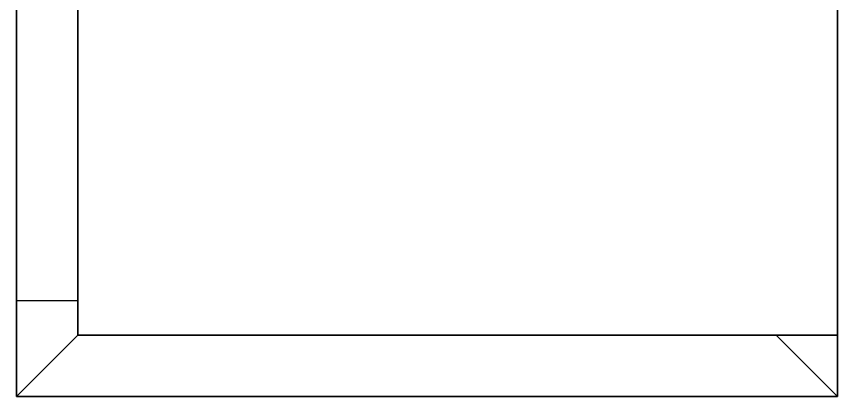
# Model space of a CAD drawing. Extents: x -150 to 1851, y -150 to 1950.
# Drawn here: x -150 to 1851, y -150 to 777 of the extents above; entities that cross this region are included whole.
import ezdxf

# ---------------------------------------------------------------- set-up
doc = ezdxf.new("R2010")
doc.units = 0
for name, color, linetype in [('LAYER0', 7, 'CONTINUOUS'), ('LAYER1', 7, 'CONTINUOUS'), ('LAYER2', 7, 'CONTINUOUS'), ('LAYER3', 7, 'CONTINUOUS')]:
    doc.layers.add(name, color=color, linetype=linetype)

msp = doc.modelspace()

# ---------------------------------------------------------------- linework, layer by layer
at = {"layer": 'LAYER0', "invisible_edges": 1}
for points in [[(1851, 1762, -5), (-150, -150, -5), (-150, 1762, -5), (1851, 1762, -5)], [(-150, -150, -5), (1851, 1762, -5), (1851, -150, -5), (-150, -150, -5)], [(-150, 1762), (-150, -150, -5), (-150, -150), (-150, 1762)], [(-150, -150, -5), (-150, 1762), (-150, 1762, -5), (-150, -150, -5)], [(1851, -150), (-150, 1762), (-150, -150), (1851, -150)], [(-150, 1762), (1851, -150), (1851, 1762), (-150, 1762)], [(1851, 1762, -5), (1851, -150), (1851, -150, -5), (1851, 1762, -5)], [(1851, -150), (1851, 1762, -5), (1851, 1762), (1851, -150)], [(1851, -150), (-150, -150, -5), (1851, -150, -5), (1851, -150)], [(-150, -150, -5), (1851, -150), (-150, -150), (-150, -150, -5)]]:
    msp.add_3dface(points, dxfattribs=at)
at = {"layer": 'LAYER1'}
for points, invisible_edges in [([(-150, 84, 2165), (-150, 1663, 2407), (-150, 798, 2165), (-150, 84, 2165)], 3), ([(-150, 84, 2165), (-150, -150, 2407), (-150, 1663, 2407), (-150, 84, 2165)], 5), ([(0, 0, 2407), (-150, 1663, 2407), (-150, -150, 2407), (0, 0, 2407)], 1), ([(-150, 1663, 2407), (0, 0, 2407), (0, 1513, 2407), (-150, 1663, 2407)], 1), ([(0, 1513, 2407), (0, 84, 2165), (0, 798, 2165), (0, 1513, 2407)], 5), ([(0, 0, 2407), (0, 84, 2165), (0, 1513, 2407), (0, 0, 2407)], 3), ([(-150, -150), (0, 84), (0, 0), (-150, -150)], 1), ([(0, 84), (-150, -150), (-150, 84), (0, 84)], 1), ([(-150, -150, 2407), (-150, 84, 2165), (-150, -150), (-150, -150, 2407)], 3), ([(-150, 84), (-150, -150), (-150, 84, 2165), (-150, 84)], 2), ([(0, 0, 2407), (0, 84), (0, 84, 2165), (0, 0, 2407)], 5), ([(0, 84), (0, 0, 2407), (0, 0), (0, 84)], 1), ([(0, 0), (-150, -150, 2407), (-150, -150), (0, 0)], 1), ([(-150, -150, 2407), (0, 0), (0, 0, 2407), (-150, -150, 2407)], 1)]:
    msp.add_3dface(points, dxfattribs=dict(at, invisible_edges=invisible_edges))
at = {"layer": 'LAYER2', "invisible_edges": 1}
for points in [[(0, 0), (1851, -150), (-150, -150), (0, 0)], [(1851, -150), (0, 0), (1701, 0), (1851, -150)]]:
    msp.add_3dface(points, dxfattribs=at)
at = {"layer": 'LAYER3'}
for points in [[(1851, -150), (1701, 0), (1851, 0), (1851, -150)], [(1851, 0, 2407), (1701, 0, 2407), (1851, -150, 2407), (1851, 0, 2407)]]:
    msp.add_3dface(points, dxfattribs=at)
at = {"layer": 'LAYER3', "invisible_edges": 1}
for points in [[(1701, 0, 2407), (1851, -150), (1851, -150, 2407), (1701, 0, 2407)], [(1851, -150), (1701, 0, 2407), (1701, 0), (1851, -150)], [(1851, -150, 2407), (1851, 0), (1851, 0, 2407), (1851, -150, 2407)], [(1851, 0), (1851, -150, 2407), (1851, -150), (1851, 0)]]:
    msp.add_3dface(points, dxfattribs=at)

# ---------------------------------------------------------------- meshes
at = {"layer": 'LAYER2'}
mesh = msp.add_polymesh((2, 2), dxfattribs=at)
for k, corner in enumerate([(0, 0), (-150, -150), (0, 0, 200), (-150, -150, 200)]):
    mesh.set_mesh_vertex(divmod(k, 2), corner)
mesh = msp.add_polymesh((2, 2), dxfattribs=at)
for k, corner in enumerate([(0, 0, 200), (1701, 0, 200), (-150, -150, 200), (1851, -150, 200)]):
    mesh.set_mesh_vertex(divmod(k, 2), corner)
mesh = msp.add_polymesh((2, 2), dxfattribs=at)
for k, corner in enumerate([(1701, 0), (0, 0), (1701, 0, 200), (0, 0, 200)]):
    mesh.set_mesh_vertex(divmod(k, 2), corner)
mesh = msp.add_polymesh((2, 2), dxfattribs=at)
for k, corner in enumerate([(1851, -150), (1701, 0), (1851, -150, 200), (1701, 0, 200)]):
    mesh.set_mesh_vertex(divmod(k, 2), corner)
mesh = msp.add_polymesh((2, 2), dxfattribs=at)
for k, corner in enumerate([(-150, -150), (1851, -150), (-150, -150, 200), (1851, -150, 200)]):
    mesh.set_mesh_vertex(divmod(k, 2), corner)

doc.saveas('drawing.dxf')
